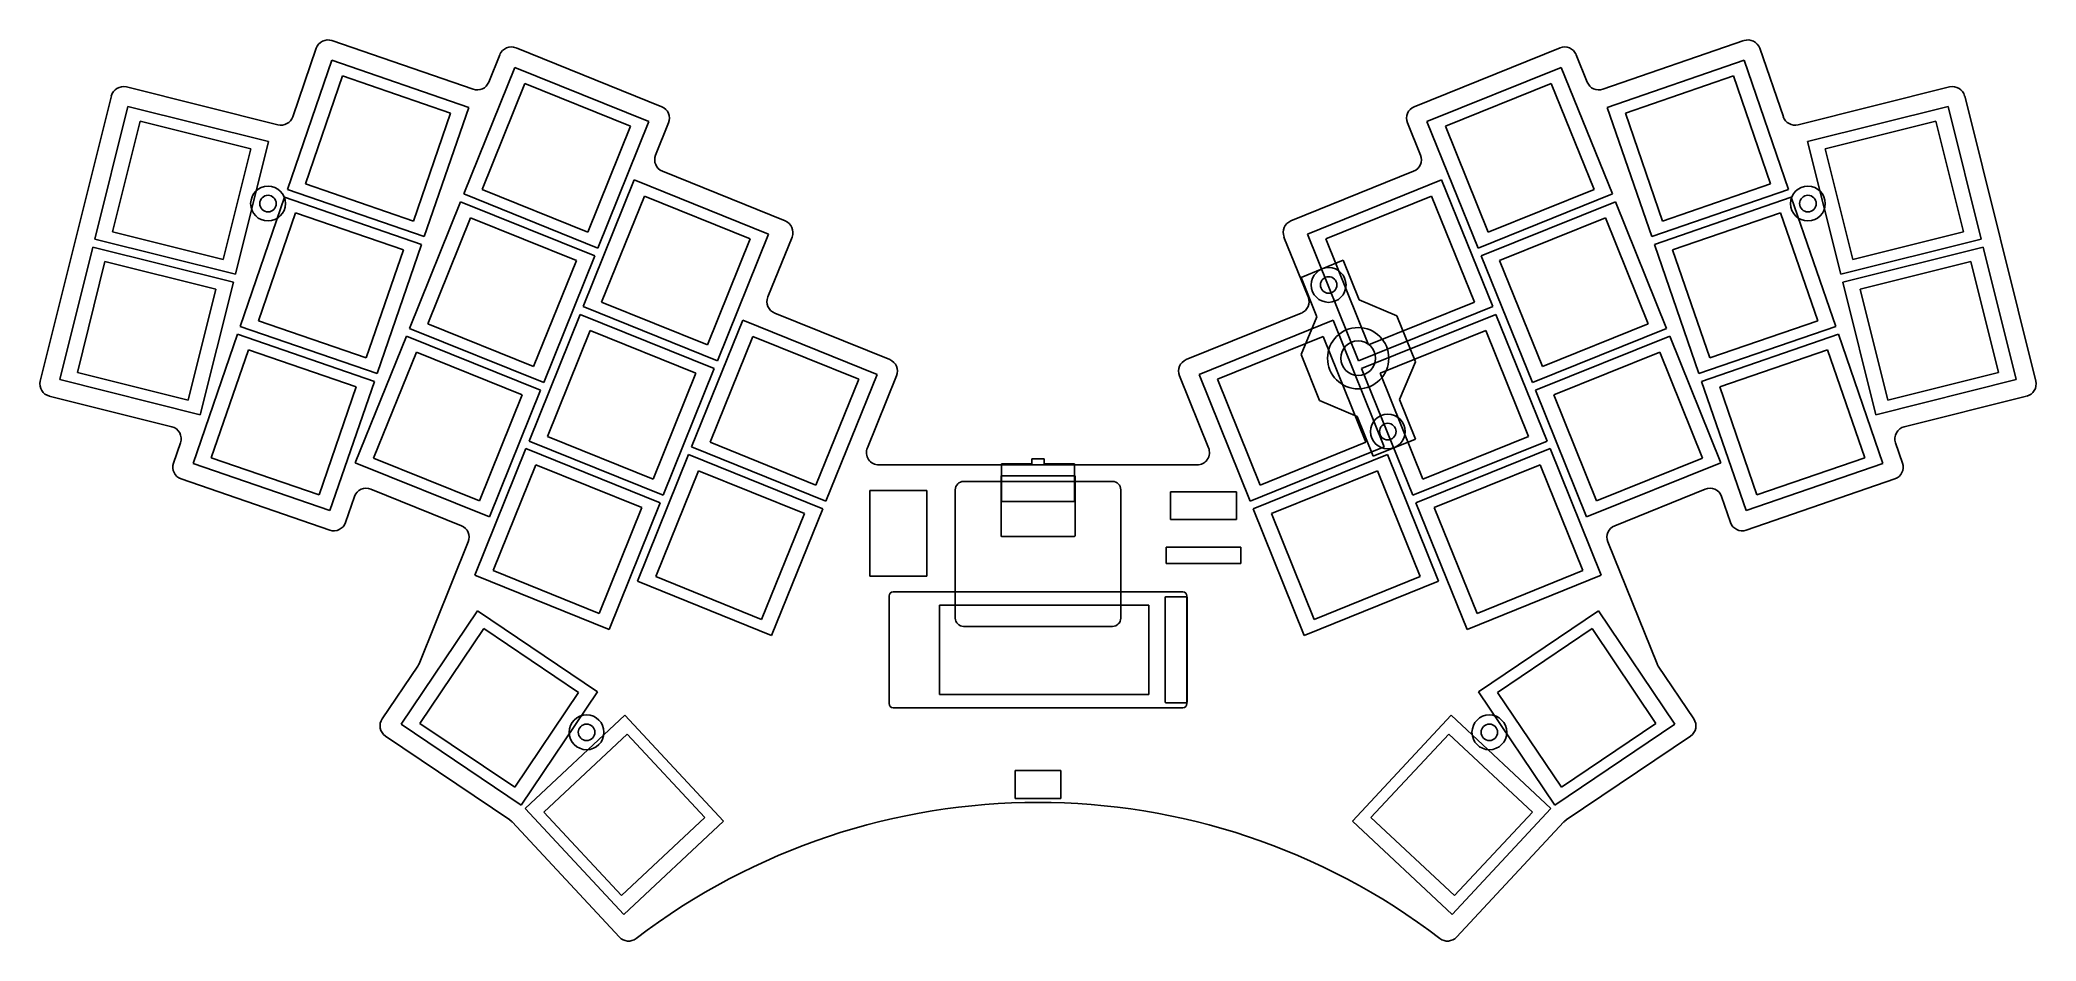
# Model space of a CAD drawing. Header units: millimetres. Extents: x 82 to 324, y -208 to -99.
import ezdxf

# ---------------------------------------------------------------- set-up
doc = ezdxf.new("R2010")
doc.units = ezdxf.units.MM

msp = doc.modelspace()

# ---------------------------------------------------------------- linework, layer by layer
at = {"linetype": 'CONTINUOUS'}
for p, q in [((112.94, -108.68), (115.79, -100.41)), ((117.69, -99.48), (134.76, -105.36)), ((137.98, -101.18), (136.64, -104.5)), ((157.55, -107.47), (139.94, -100.35)), ((266.14, -100.35), (248.52, -107.47)), ((269.44, -104.5), (268.09, -101.18)), ((271.32, -105.36), (288.38, -99.48)), ((290.29, -100.41), (293.14, -108.68)), ((117.67, -101.86), (112.3, -117.46)), ((118.98, -103.73), (114.49, -116.78)), ((134.22, -107.55), (117.67, -101.86)), ((132.03, -108.23), (118.98, -103.73)), ((139.79, -102.72), (133.61, -118.01)), ((156.01, -109.27), (139.79, -102.72)), ((266.29, -102.72), (250.06, -109.27)), ((272.47, -118.01), (266.29, -102.72)), ((288.41, -101.86), (271.86, -107.55)), ((287.1, -103.73), (274.05, -108.23)), ((291.59, -116.78), (287.1, -103.73)), ((293.78, -117.46), (288.41, -101.86)), ((82.43, -140.62), (91.02, -106.17)), ((92.84, -105.08), (111.16, -109.65)), ((141, -104.66), (135.83, -117.46)), ((153.79, -109.83), (141, -104.66)), ((265.08, -104.66), (252.28, -109.83)), ((270.25, -117.46), (265.08, -104.66)), ((294.92, -109.65), (313.24, -105.08)), ((315.06, -106.17), (323.64, -140.62)), ((93.02, -107.45), (89.03, -123.45)), ((110, -111.68), (93.02, -107.45)), ((127.53, -121.28), (132.03, -108.23)), ((128.84, -123.15), (134.22, -107.55)), ((271.86, -107.55), (277.23, -123.15)), ((274.05, -108.23), (278.54, -121.28)), ((313.05, -107.45), (296.07, -111.68)), ((317.05, -123.45), (313.05, -107.45)), ((94.49, -109.2), (91.15, -122.59)), ((107.88, -112.54), (94.49, -109.2)), ((148.62, -122.63), (153.79, -109.83)), ((149.83, -124.57), (156.01, -109.27)), ((156.81, -113.31), (158.38, -109.42)), ((247.69, -109.42), (249.27, -113.31)), ((250.06, -109.27), (256.24, -124.57)), ((252.28, -109.83), (257.45, -122.63)), ((311.59, -109.2), (298.2, -112.54)), ((314.92, -122.59), (311.59, -109.2)), ((104.54, -125.93), (107.88, -112.54)), ((106.01, -127.69), (110, -111.68)), ((296.07, -111.68), (300.07, -127.69)), ((298.2, -112.54), (301.53, -125.93)), ((157.64, -115.27), (172.47, -121.26)), ((233.6, -121.26), (248.44, -115.27)), ((112.3, -117.46), (128.84, -123.15)), ((114.49, -116.78), (127.53, -121.28)), ((133.61, -118.01), (149.83, -124.57)), ((135.83, -117.46), (148.62, -122.63)), ((154.24, -116.32), (148.06, -131.62)), ((170.47, -122.88), (154.24, -116.32)), ((251.83, -116.32), (235.61, -122.88)), ((258.01, -131.62), (251.83, -116.32)), ((256.24, -124.57), (272.47, -118.01)), ((257.45, -122.63), (270.25, -117.46)), ((277.23, -123.15), (293.78, -117.46)), ((278.54, -121.28), (291.59, -116.78)), ((111.97, -118.4), (106.6, -134)), ((113.28, -120.28), (108.79, -133.33)), ((128.52, -124.1), (111.97, -118.4)), ((126.33, -124.77), (113.28, -120.28)), ((133.23, -118.94), (127.05, -134.24)), ((149.46, -125.5), (133.23, -118.94)), ((155.45, -118.27), (150.28, -131.06)), ((168.25, -123.44), (155.45, -118.27)), ((250.62, -118.27), (237.83, -123.44)), ((255.79, -131.06), (250.62, -118.27)), ((272.84, -118.94), (256.62, -125.5)), ((279.02, -134.24), (272.84, -118.94)), ((294.1, -118.4), (277.56, -124.1)), ((292.79, -120.28), (279.75, -124.77)), ((297.29, -133.33), (292.79, -120.28)), ((299.48, -134), (294.1, -118.4)), ((91.15, -122.59), (104.54, -125.93)), ((134.44, -120.89), (129.27, -133.68)), ((147.24, -126.06), (134.44, -120.89)), ((164.29, -138.18), (170.47, -122.88)), ((235.61, -122.88), (241.79, -138.18)), ((271.63, -120.89), (258.84, -126.06)), ((276.8, -133.68), (271.63, -120.89)), ((301.53, -125.93), (314.92, -122.59)), ((88.79, -124.43), (84.79, -140.44)), ((105.77, -128.66), (88.79, -124.43)), ((89.03, -123.45), (106.01, -127.69)), ((121.84, -137.82), (126.33, -124.77)), ((123.15, -139.7), (128.52, -124.1)), ((163.08, -136.23), (168.25, -123.44)), ((170.38, -130.44), (173.3, -123.21)), ((232.77, -123.21), (235.7, -130.44)), ((237.83, -123.44), (243, -136.23)), ((277.56, -124.1), (282.93, -139.7)), ((279.75, -124.77), (284.24, -137.82)), ((300.07, -127.69), (317.05, -123.45)), ((317.29, -124.43), (300.31, -128.66)), ((321.28, -140.44), (317.29, -124.43)), ((90.25, -126.18), (86.92, -139.57)), ((103.64, -129.52), (90.25, -126.18)), ((142.07, -138.85), (147.24, -126.06)), ((143.28, -140.8), (149.46, -125.5)), ((239.93, -126.02), (234.83, -128.08)), ((241.86, -130.79), (239.93, -126.02)), ((256.62, -125.5), (262.8, -140.8)), ((258.84, -126.06), (264.01, -138.85)), ((315.82, -126.18), (302.43, -129.52)), ((319.16, -139.57), (315.82, -126.18)), ((100.31, -142.91), (103.64, -129.52)), ((101.77, -144.67), (105.77, -128.66)), ((234.83, -128.08), (236.76, -132.85)), ((300.31, -128.66), (304.3, -144.67)), ((302.43, -129.52), (305.77, -142.91)), ((147.69, -132.55), (141.51, -147.85)), ((163.91, -139.1), (147.69, -132.55)), ((148.06, -131.62), (164.29, -138.18)), ((150.28, -131.06), (163.08, -136.23)), ((171.21, -132.4), (185.11, -138.02)), ((220.96, -138.02), (234.87, -132.4)), ((241.79, -138.18), (258.01, -131.62)), ((241.86, -130.79), (246.42, -132.73)), ((258.39, -132.55), (242.16, -139.1)), ((243, -136.23), (255.79, -131.06)), ((264.57, -147.85), (258.39, -132.55)), ((106.27, -134.95), (100.9, -150.55)), ((122.82, -140.65), (106.27, -134.95)), ((106.6, -134), (123.15, -139.7)), ((108.79, -133.33), (121.84, -137.82)), ((127.05, -134.24), (143.28, -140.8)), ((129.27, -133.68), (142.07, -138.85)), ((148.9, -134.49), (143.73, -147.29)), ((161.69, -139.66), (148.9, -134.49)), ((167.35, -133.27), (161.17, -148.56)), ((183.58, -139.82), (167.35, -133.27)), ((238.72, -133.27), (222.5, -139.82)), ((234.83, -137.41), (236.76, -132.85)), ((244.9, -148.56), (238.72, -133.27)), ((257.18, -134.49), (244.38, -139.66)), ((246.42, -132.73), (248.66, -138.29)), ((262.35, -147.29), (257.18, -134.49)), ((262.8, -140.8), (279.02, -134.24)), ((264.01, -138.85), (276.8, -133.68)), ((282.93, -139.7), (299.48, -134)), ((299.8, -134.95), (283.25, -140.65)), ((284.24, -137.82), (297.29, -133.33)), ((305.17, -150.55), (299.8, -134.95)), ((107.58, -136.83), (103.09, -149.88)), ((120.63, -141.32), (107.58, -136.83)), ((126.68, -135.17), (120.5, -150.47)), ((127.89, -137.11), (122.72, -149.91)), ((142.9, -141.72), (126.68, -135.17)), ((140.68, -142.28), (127.89, -137.11)), ((168.56, -135.21), (163.39, -148.01)), ((181.36, -140.38), (168.56, -135.21)), ((237.51, -135.21), (224.72, -140.38)), ((237.07, -142.97), (234.83, -137.41)), ((242.68, -148.01), (237.51, -135.21)), ((279.4, -135.17), (263.17, -141.72)), ((278.19, -137.11), (265.39, -142.28)), ((283.36, -149.91), (278.19, -137.11)), ((285.58, -150.47), (279.4, -135.17)), ((298.49, -136.83), (285.44, -141.32)), ((302.98, -149.88), (298.49, -136.83)), ((86.92, -139.57), (100.31, -142.91)), ((156.52, -152.46), (161.69, -139.66)), ((157.73, -154.4), (163.91, -139.1)), ((177.4, -155.12), (183.58, -139.82)), ((222.5, -139.82), (228.68, -155.12)), ((242.16, -139.1), (248.34, -154.4)), ((244.38, -139.66), (249.55, -152.46)), ((248.66, -138.29), (246.73, -142.85)), ((305.77, -142.91), (319.16, -139.57)), ((84.79, -140.44), (101.77, -144.67)), ((116.14, -154.37), (120.63, -141.32)), ((117.45, -156.25), (122.82, -140.65)), ((135.51, -155.08), (140.68, -142.28)), ((136.72, -157.02), (142.9, -141.72)), ((176.19, -153.18), (181.36, -140.38)), ((182.42, -148.68), (185.94, -139.97)), ((220.13, -139.97), (223.65, -148.68)), ((224.72, -140.38), (229.89, -153.18)), ((263.17, -141.72), (269.35, -157.02)), ((265.39, -142.28), (270.56, -155.08)), ((283.25, -140.65), (288.63, -156.25)), ((285.44, -141.32), (289.94, -154.37)), ((304.3, -144.67), (321.28, -140.44)), ((83.52, -142.44), (98.32, -146.13)), ((241.63, -144.91), (237.07, -142.97)), ((248.66, -147.62), (246.73, -142.85)), ((307.75, -146.13), (322.55, -142.44)), ((241.63, -144.91), (243.56, -149.68)), ((99.38, -148.07), (98.53, -150.53)), ((141.13, -148.77), (134.95, -164.07)), ((157.36, -155.33), (141.13, -148.77)), ((141.51, -147.85), (157.73, -154.4)), ((143.73, -147.29), (156.52, -152.46)), ((160.79, -149.49), (154.61, -164.79)), ((177.02, -156.05), (160.79, -149.49)), ((161.17, -148.56), (177.4, -155.12)), ((163.39, -148.01), (176.19, -153.18)), ((228.68, -155.12), (244.9, -148.56)), ((245.28, -149.49), (229.05, -156.05)), ((229.89, -153.18), (242.68, -148.01)), ((243.56, -149.68), (248.66, -147.62)), ((251.46, -164.79), (245.28, -149.49)), ((248.34, -154.4), (264.57, -147.85)), ((264.94, -148.77), (248.72, -155.33)), ((249.55, -152.46), (262.35, -147.29)), ((271.12, -164.07), (264.94, -148.77)), ((307.54, -150.53), (306.7, -148.07)), ((100.9, -150.55), (117.45, -156.25)), ((103.09, -149.88), (116.14, -154.37)), ((120.5, -150.47), (136.72, -157.02)), ((122.72, -149.91), (135.51, -155.08)), ((142.34, -150.72), (137.17, -163.51)), ((155.14, -155.89), (142.34, -150.72)), ((162, -151.44), (156.83, -164.23)), ((174.8, -156.61), (162, -151.44)), ((222.26, -150.74), (183.81, -150.74)), ((202.29, -150.62), (198.64, -150.62)), ((198.64, -150.62), (198.64, -155.17)), ((203.79, -149.99), (202.29, -149.99)), ((202.29, -149.99), (202.29, -150.62)), ((203.79, -150.62), (203.79, -149.99)), ((207.44, -150.62), (203.79, -150.62)), ((207.44, -155.17), (207.44, -150.62)), ((244.07, -151.44), (231.27, -156.61)), ((249.24, -164.23), (244.07, -151.44)), ((263.73, -150.72), (250.94, -155.89)), ((268.9, -163.51), (263.73, -150.72)), ((269.35, -157.02), (285.58, -150.47)), ((270.56, -155.08), (283.36, -149.91)), ((288.63, -156.25), (305.17, -150.55)), ((289.94, -154.37), (302.98, -149.88)), ((99.46, -152.43), (117.42, -158.62)), ((122.39, -153.66), (133.33, -158.08)), ((189.59, -153.81), (182.69, -153.81)), ((182.69, -164.16), (182.69, -153.81)), ((189.59, -164.16), (189.59, -153.81)), ((193.04, -153.74), (193.04, -169.24)), ((212.04, -152.74), (194.04, -152.74)), ((198.57, -152.14), (198.57, -159.29)), ((207.41, -152.04), (198.67, -152.04)), ((207.51, -159.29), (207.51, -152.14)), ((213.04, -169.24), (213.04, -153.74)), ((227.02, -153.98), (219.05, -153.98)), ((219.05, -153.98), (219.05, -157.34)), ((227.02, -157.34), (227.02, -153.98)), ((272.75, -158.08), (283.69, -153.66)), ((288.65, -158.62), (306.61, -152.43)), ((119.33, -157.69), (120.41, -154.56)), ((149.97, -168.68), (155.14, -155.89)), ((151.18, -170.63), (157.36, -155.33)), ((169.63, -169.4), (174.8, -156.61)), ((170.84, -171.35), (177.02, -156.05)), ((198.64, -155.17), (207.44, -155.17)), ((229.05, -156.05), (235.23, -171.35)), ((231.27, -156.61), (236.44, -169.4)), ((248.72, -155.33), (254.9, -170.63)), ((250.94, -155.89), (256.11, -168.68)), ((285.67, -154.56), (286.74, -157.69)), ((219.05, -157.34), (227.02, -157.34)), ((128.21, -174.76), (134.16, -160.03)), ((198.67, -159.39), (207.41, -159.39)), ((227.54, -160.66), (218.54, -160.66)), ((218.54, -160.66), (218.54, -162.66)), ((227.54, -162.66), (227.54, -160.66)), ((271.92, -160.03), (277.87, -174.76)), ((134.95, -164.07), (151.18, -170.63)), ((137.17, -163.51), (149.97, -168.68)), ((218.54, -162.66), (227.54, -162.66)), ((254.9, -170.63), (271.12, -164.07)), ((256.11, -168.68), (268.9, -163.51)), ((154.61, -164.79), (170.84, -171.35)), ((156.83, -164.23), (169.63, -169.4)), ((182.69, -164.16), (189.59, -164.16)), ((220.54, -166.07), (185.54, -166.07)), ((235.23, -171.35), (251.46, -164.79)), ((236.44, -169.4), (249.24, -164.23)), ((135.27, -168.37), (126.05, -182.05)), ((149.78, -178.15), (135.27, -168.37)), ((185.04, -166.57), (185.04, -179.57)), ((216.44, -167.67), (191.14, -167.67)), ((191.14, -167.67), (191.14, -178.47)), ((216.44, -178.47), (216.44, -167.67)), ((218.41, -166.76), (218.41, -179.38)), ((220.97, -166.66), (218.51, -166.66)), ((221.04, -179.57), (221.04, -166.57)), ((221.07, -179.38), (221.07, -166.76)), ((270.8, -168.37), (256.29, -178.15)), ((280.03, -182.05), (270.8, -168.37)), ((136.05, -170.52), (128.33, -181.96)), ((147.49, -178.24), (136.05, -170.52)), ((194.04, -170.24), (212.04, -170.24)), ((270.02, -170.52), (258.58, -178.24)), ((277.74, -181.96), (270.02, -170.52)), ((128.06, -175.04), (123.76, -181.41)), ((282.31, -181.41), (278.02, -175.04)), ((139.78, -189.68), (147.49, -178.24)), ((140.55, -191.83), (149.78, -178.15)), ((191.14, -178.47), (216.44, -178.47)), ((256.29, -178.15), (265.52, -191.83)), ((258.58, -178.24), (266.3, -189.68)), ((185.54, -180.07), (220.54, -180.07)), ((218.51, -179.48), (220.97, -179.48)), ((126.05, -182.05), (140.55, -191.83)), ((128.33, -181.96), (139.78, -189.68)), ((153.09, -180.98), (141.03, -192.23)), ((153.37, -183.26), (143.28, -192.67)), ((165.03, -193.78), (153.09, -180.98)), ((162.78, -193.35), (153.37, -183.26)), ((252.98, -180.98), (241.04, -193.78)), ((252.71, -183.26), (243.29, -193.35)), ((262.8, -192.67), (252.71, -183.26)), ((265.05, -192.23), (252.98, -180.98)), ((265.52, -191.83), (280.03, -182.05)), ((266.3, -189.68), (277.74, -181.96)), ((124.17, -183.49), (139.2, -193.63)), ((266.87, -193.63), (281.91, -183.49)), ((205.79, -187.64), (200.29, -187.64)), ((200.29, -187.64), (200.29, -191.04)), ((205.79, -191.04), (205.79, -187.64)), ((141.03, -192.23), (152.96, -205.03)), ((143.28, -192.67), (152.69, -202.76)), ((200.29, -191.04), (205.79, -191.04)), ((253.11, -205.03), (265.05, -192.23)), ((253.39, -202.76), (262.8, -192.67)), ((139.46, -193.85), (152.45, -207.78)), ((152.69, -202.76), (162.78, -193.35)), ((152.96, -205.03), (165.03, -193.78)), ((241.04, -193.78), (253.11, -205.03)), ((243.29, -193.35), (253.39, -202.76)), ((253.63, -207.78), (266.61, -193.85))]:
    msp.add_line(p, q, dxfattribs=at)
for centre, radius in [((109.96, -119.17), 2.1), ((109.96, -119.17), 1), ((296.11, -119.17), 2.1), ((296.11, -119.17), 1), ((238.17, -129), 2.1), ((238.17, -129), 1), ((241.74, -137.85), 3.7), ((241.74, -137.85), 2.1), ((245.32, -146.71), 2.1), ((245.32, -146.71), 1), ((148.47, -183.04), 2.1), ((257.6, -183.04), 2.1), ((148.47, -183.04), 1), ((257.6, -183.04), 1)]:
    msp.add_circle(centre, radius, dxfattribs=at)
for centre, radius, start, end in [((117.2, -100.9), 1.5, 71, 161), ((139.37, -101.74), 1.5, 68, 158), ((266.7, -101.74), 1.5, 22, 112), ((288.87, -100.9), 1.5, 19, 109), ((92.47, -106.54), 1.5, 76, 166), ((135.25, -103.94), 1.5, 251, 338), ((270.83, -103.94), 1.5, 202, 289), ((313.6, -106.54), 1.5, 14, 104), ((156.99, -108.86), 1.5, 338, 68), ((249.08, -108.86), 1.5, 112, 202), ((111.52, -108.19), 1.5, 256, 341), ((294.55, -108.19), 1.5, 199, 284), ((158.2, -113.88), 1.5, 158, 248), ((247.88, -113.88), 1.5, 292, 22), ((171.91, -122.65), 1.5, 338, 68), ((234.17, -122.65), 1.5, 112, 202), ((171.77, -131.01), 1.5, 158, 248), ((234.31, -131.01), 1.5, 292, 22), ((184.55, -139.41), 1.5, 338, 68), ((221.52, -139.41), 1.5, 112, 202), ((83.89, -140.98), 1.5, 166, 256), ((322.19, -140.98), 1.5, 284, 14), ((97.96, -147.58), 1.5, 341, 76), ((308.12, -147.58), 1.5, 104, 199), ((183.81, -149.24), 1.5, 158, 270), ((222.26, -149.24), 1.5, 270, 22), ((99.95, -151.01), 1.5, 161, 251), ((306.13, -151.01), 1.5, 289, 19), ((121.83, -155.05), 1.5, 68, 161), ((194.04, -153.74), 1, 90, 180), ((198.67, -152.14), 0.1, 90, 180), ((207.41, -152.14), 0.1, 0, 90), ((212.04, -153.74), 1, 0, 90), ((284.25, -155.05), 1.5, 19, 112), ((117.91, -157.2), 1.5, 251, 341), ((132.77, -159.47), 1.5, 338, 68), ((273.31, -159.47), 1.5, 112, 202), ((288.16, -157.2), 1.5, 199, 289), ((198.67, -159.29), 0.1, 180, 270), ((207.41, -159.29), 0.1, 270, 0), ((185.54, -166.57), 0.5, 90, 180), ((220.54, -166.57), 0.5, 0, 90), ((218.51, -166.76), 0.1, 90, 180), ((220.97, -166.76), 0.1, 0, 90), ((194.04, -169.24), 1, 180, 270), ((212.04, -169.24), 1, 270, 0), ((126.82, -174.2), 1.5, 326, 338), ((279.26, -174.2), 1.5, 202, 214), ((185.54, -179.57), 0.5, 180, 270), ((218.51, -179.38), 0.1, 180, 270), ((220.54, -179.57), 0.5, 270, 0), ((220.97, -179.38), 0.1, 270, 0), ((125, -182.25), 1.5, 146, 236), ((281.07, -182.25), 1.5, 304, 34), ((203.04, -271.51), 80, 52.6069, 127.3931), ((138.36, -194.88), 1.5, 43, 56), ((267.71, -194.88), 1.5, 124, 137), ((153.54, -206.76), 1.5, 223, 307.3931), ((252.53, -206.76), 1.5, 232.6069, 317)]:
    msp.add_arc(centre, radius, start, end, dxfattribs=at)

doc.saveas('drawing.dxf')
